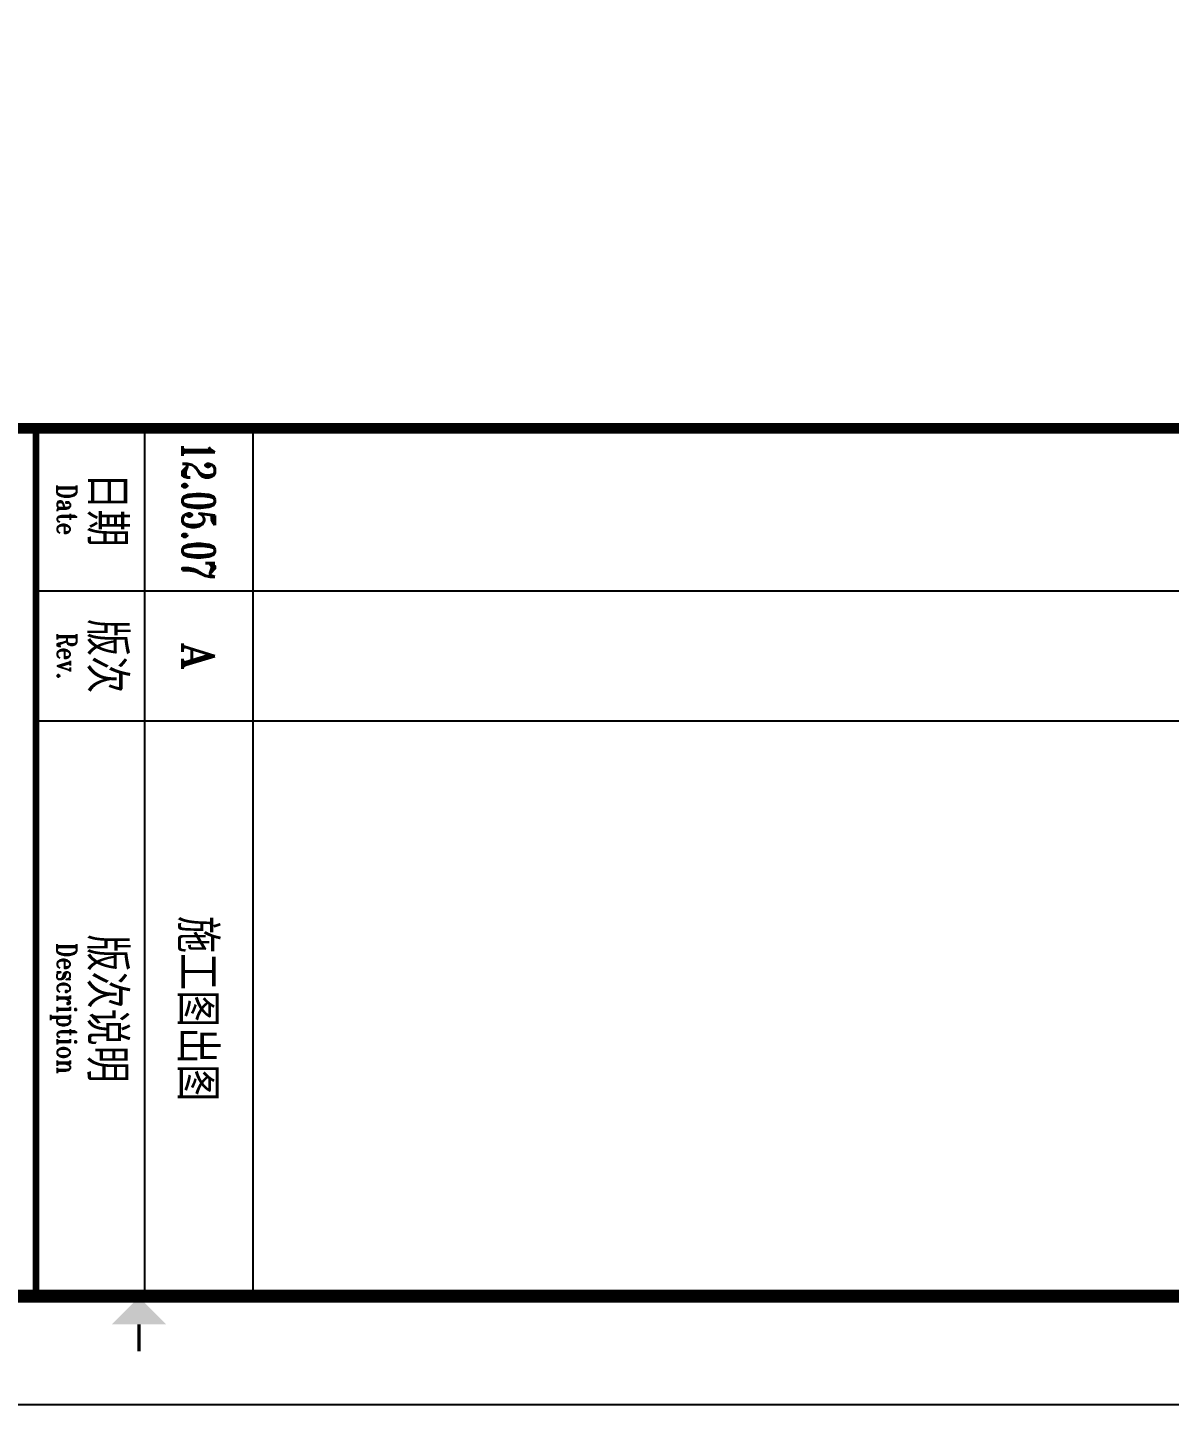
# Model space of a CAD drawing. Extents: x 190999 to 834799, y -200814 to 215286.
# Drawn here: x 707621 to 718149, y -200814 to -188117 of the extents above; entities that cross this region are included whole.
import ezdxf
from ezdxf.enums import TextEntityAlignment as Align

# ---------------------------------------------------------------- set-up
doc = ezdxf.new("R2010")
doc.units = 0
doc.header["$LTSCALE"] = 1000
doc.header["$MEASUREMENT"] = 0
doc.layers.add('图框', color=189, linetype='Continuous')
doc.styles.add('TKZ1_tjhts.shx', font='tjromant.shx', dxfattribs={"bigfont": 'tjhts.shx'})
doc.styles.add('TKZ2_tjkts.shx', font='tjromant.shx', dxfattribs={"bigfont": 'tjkts.shx'})

# ---------------------------------------------------------------- blocks, each defined once
blk = doc.blocks.new('TJAD_TK_A0')
at = {"layer": '图框'}
for p, q in [((2162, -441.7), (2162, 399.3)), ((2087, 389.3), (2087, -30.7)), ((2099, 389.3), (2099, -30.7)), ((2072, -10.7), (2152, -10.7)), ((2072, -20.7), (2152, -20.7)), ((2072, -30.7), (2152, -30.7))]:
    blk.add_line(p, q, dxfattribs=at)
at = {"layer": '图框', "const_width": 1.2}
blk.add_lwpolyline([(2152, -431.7), (2152, 389.3), (998, 389.3), (998, -431.7)], close=True, dxfattribs=at)
at = {"layer": '图框'}
for points, const_width in [([(2072, 389.3), (2072, -431.7)], 1), ([(2154.61, -21.2), (2157.11, -21.2)], 0.3), ([(2072, -30.7), (2152, -30.7)], 0.6)]:
    blk.add_lwpolyline(points, dxfattribs=dict(at, const_width=const_width))
blk.add_solid([(2154.61, -23.7), (2154.61, -18.7), (2152.11, -21.2)], dxfattribs=at)
at = {"layer": '图框', "color": 3, "style": 'TKZ1_tjhts.shx'}
for s, height, p in [('施工图出图', 3.6, (2125.5, -15.83)), ('A', 3, (2093, -15.7))]:
    blk.add_text(s, height=height, dxfattribs=at).set_placement(p, align=Align.MIDDLE_CENTER)
at = {"layer": '图框', "color": 3, "style": 'TKZ1_tjhts.shx', "width": 0.7}
blk.add_text('12.05.07', height=3, dxfattribs=at).set_placement((2079.58, -15.7), align=Align.MIDDLE_CENTER)
at = {"layer": '图框', "style": 'TKZ2_tjkts.shx'}
for s, p in [('日期', (2079.5, -24.16)), ('版次', (2093, -24.16)), ('版次说明', (2125.5, -24.16))]:
    blk.add_text(s, height=3.6, dxfattribs=at).set_placement(p, align=Align.MIDDLE_CENTER)
at = {"layer": '图框', "style": 'TKZ2_tjkts.shx', "width": 0.8}
for s, p in [('Date', (2079.5, -27.86)), ('Rev.', (2093, -27.86)), ('Description', (2125.5, -27.86))]:
    blk.add_text(s, height=1.8, dxfattribs=at).set_placement(p, align=Align.MIDDLE_CENTER)

msp = doc.modelspace()

# ---------------------------------------------------------------- block references
at = {"layer": '图框', "xscale": 100, "yscale": 100, "zscale": 100, "rotation": 270}
msp.add_blockref('TJAD_TK_A0', (710768.8, 15386.5), dxfattribs=at)

doc.saveas('drawing.dxf')
